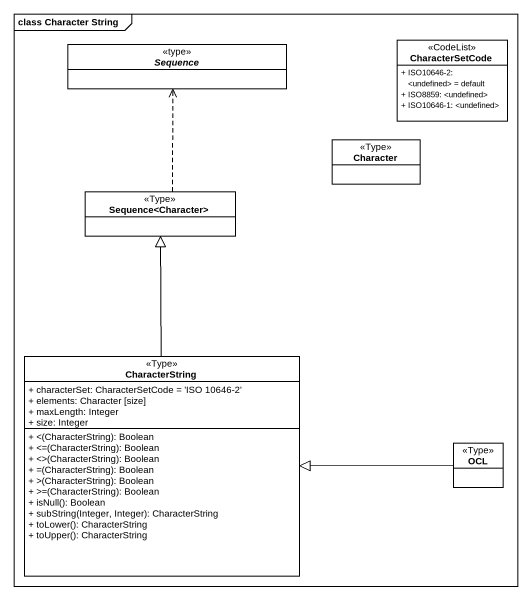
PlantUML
@startuml
mainframe class Character String
hide circle
hide empty members
skinparam classAttributeIconSize 0
abstract class Sequence <<type>>
class CharacterSetCode <<CodeList>> {
  + ISO10646-2: <undefined> = default
  + ISO8859: <undefined>
  + ISO10646-1: <undefined>
}
class Character <<Type>>
class "Sequence<Character>" as Sequence_Character <<Type>>
class CharacterString <<Type>> {
  + characterSet: CharacterSetCode = 'ISO 10646-2'
  + elements: Character [size]
  + maxLength: Integer
  + size: Integer
  + <(CharacterString): Boolean
  + <=(CharacterString): Boolean
  + <>(CharacterString): Boolean
  + =(CharacterString): Boolean
  + >(CharacterString): Boolean
  + >=(CharacterString): Boolean
  + isNull(): Boolean
  + subString(Integer, Integer): CharacterString
  + toLower(): CharacterString
  + toUpper(): CharacterString
}
class OCL <<Type>>
Sequence_Character .up.> Sequence
CharacterString -up-|> Sequence_Character
OCL -left-|> CharacterString
@enduml
